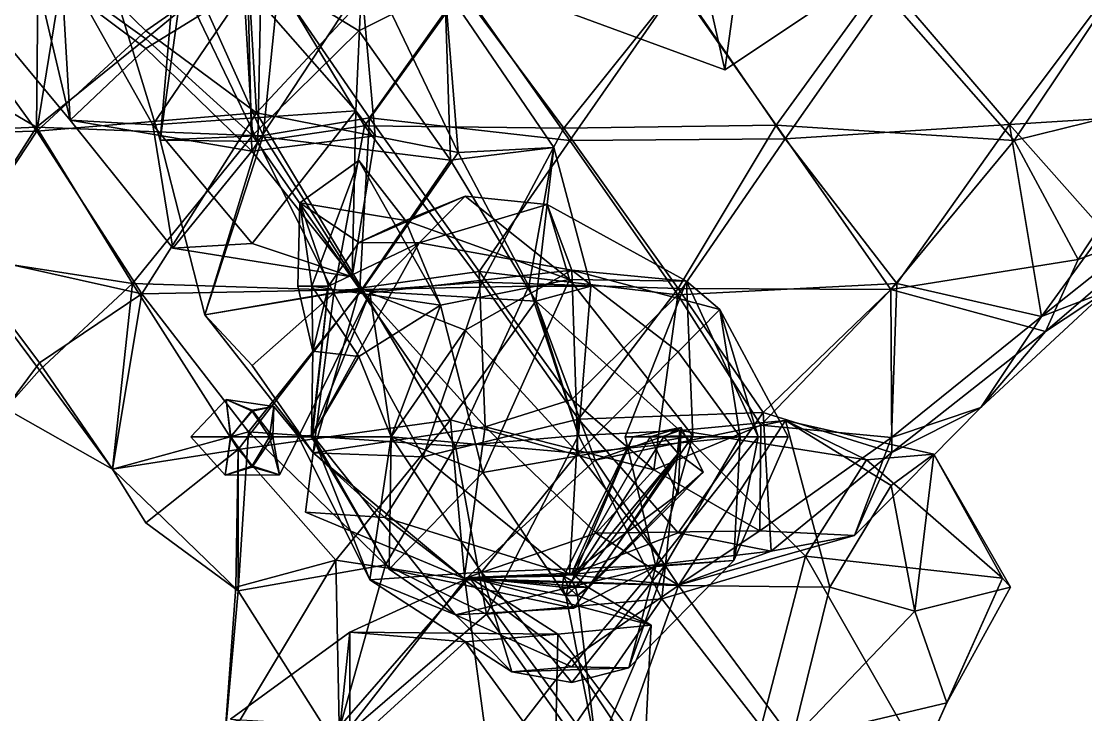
# Model space of a CAD drawing. Extents: x 290083 to 295691, y 4553739 to 4561622.
# Drawn here: x 293383.1 to 293509.1, y 4558678 to 4558760.1 of the extents above; entities that cross this region are included whole.
import ezdxf

# ---------------------------------------------------------------- set-up
doc = ezdxf.new("R2010")
doc.units = 0
doc.layers.add('Au_ppm_Pref_-_0_3', color=7, linetype='CONTINUOUS')

msp = doc.modelspace()

# ---------------------------------------------------------------- linework, layer by layer
at = {"layer": 'Au_ppm_Pref_-_0_3'}
for points in [[(293384.9, 4558747.1, 1894.69), (293388.33, 4558768.22, 1890.1), (293372.23, 4558764.61, 1894.58)], [(293384.9, 4558747.1, 1894.69), (293397.81, 4558758.97, 1892.84), (293388.33, 4558768.22, 1890.1)], [(293409.84, 4558767.4, 1889.35), (293388.33, 4558768.22, 1890.1), (293397.81, 4558758.97, 1892.84)], [(293411.08, 4558745.89, 1799.82), (293411.51, 4558767.98, 1795.39), (293401.25, 4558766.35, 1800.05)], [(293411.08, 4558745.89, 1799.82), (293423.69, 4558747.75, 1794.39), (293411.51, 4558767.98, 1795.39)], [(293423.69, 4558747.75, 1794.39), (293435.22, 4558763.73, 1793.26), (293411.51, 4558767.98, 1795.39)], [(293385.07, 4558767.21, 1901.36), (293372.62, 4558754.77, 1903.32), (293358.71, 4558765.41, 1900.48)], [(293372.62, 4558754.77, 1903.32), (293385.07, 4558767.21, 1901.36), (293384.87, 4558747.56, 1904.85)], [(293373.64, 4558766.73, 1859.66), (293388.84, 4558748.39, 1859.01), (293387.75, 4558767.26, 1855.22)], [(293373.64, 4558766.73, 1859.66), (293384.49, 4558766.87, 1864.63), (293388.84, 4558748.39, 1859.01)], [(293384.49, 4558766.87, 1864.63), (293397.81, 4558756.87, 1861.51), (293388.84, 4558748.39, 1859.01)], [(293384.49, 4558766.87, 1864.63), (293409.86, 4558764.33, 1865.03), (293397.81, 4558756.87, 1861.51)], [(293384.87, 4558747.56, 1904.85), (293385.07, 4558767.21, 1901.36), (293397.81, 4558758.04, 1904.41)], [(293409.2, 4558767.47, 1902.24), (293397.81, 4558758.04, 1904.41), (293385.07, 4558767.21, 1901.36)], [(293409.74, 4558764.22, 1853.91), (293387.75, 4558767.26, 1855.22), (293398.63, 4558747.86, 1853.89)], [(293387.75, 4558767.26, 1855.22), (293388.84, 4558748.39, 1859.01), (293398.63, 4558747.86, 1853.89)], [(293399.51, 4558746.03, 1805.55), (293393.88, 4558764.38, 1805.55), (293402.45, 4558767.17, 1811.01)], [(293409.2, 4558767.47, 1902.24), (293410.44, 4558746.58, 1906.53), (293397.81, 4558758.04, 1904.41)], [(293410.92, 4558749.26, 1895.16), (293409.84, 4558767.4, 1889.35), (293397.81, 4558758.97, 1892.84)], [(293399.51, 4558746.03, 1805.55), (293402.45, 4558767.17, 1811.01), (293411.7, 4558746.6, 1810.74)], [(293411.7, 4558746.6, 1810.74), (293402.45, 4558767.17, 1811.01), (293413.5, 4558764.38, 1815.98)], [(293409.2, 4558767.47, 1902.24), (293423.01, 4558758.97, 1904.72), (293410.44, 4558746.58, 1906.53)], [(293423.01, 4558758.97, 1904.72), (293409.2, 4558767.47, 1902.24), (293433.18, 4558764.1, 1900.01)], [(293425.17, 4558764.61, 1893.95), (293409.84, 4558767.4, 1889.35), (293410.92, 4558749.26, 1895.16)], [(293399.51, 4558746.03, 1805.55), (293401.25, 4558766.35, 1800.05), (293393.88, 4558764.38, 1805.55)], [(293399.51, 4558746.03, 1805.55), (293411.08, 4558745.89, 1799.82), (293401.25, 4558766.35, 1800.05)], [(293463.57, 4558766.59, 1886.67), (293466.34, 4558754.38, 1882.77), (293447.52, 4558761.25, 1882.53)], [(293466.34, 4558754.38, 1882.77), (293463.57, 4558766.59, 1886.67), (293476.94, 4558761.42, 1882.92)], [(293372.23, 4558764.61, 1894.58), (293361.05, 4558746.56, 1896.77), (293384.9, 4558747.1, 1894.69)], [(293397.81, 4558756.87, 1861.51), (293409.86, 4558764.33, 1865.03), (293410.34, 4558744.73, 1861.38)], [(293409.74, 4558764.22, 1853.91), (293398.63, 4558747.86, 1853.89), (293422.65, 4558749.52, 1854.23)], [(293423.35, 4558764.45, 1858.66), (293409.74, 4558764.22, 1853.91), (293422.65, 4558749.52, 1854.23)], [(293423.35, 4558764.45, 1858.66), (293410.34, 4558744.73, 1861.38), (293409.86, 4558764.33, 1865.03)], [(293410.34, 4558744.73, 1861.38), (293423.35, 4558764.45, 1858.66), (293424.94, 4558746.56, 1859.01)], [(293434.79, 4558744.57, 1895.69), (293425.17, 4558764.61, 1893.95), (293410.92, 4558749.26, 1895.16)], [(293424.27, 4558748.69, 1816.13), (293411.7, 4558746.6, 1810.74), (293413.5, 4558764.38, 1815.98)], [(293435.24, 4558764.11, 1816.61), (293424.27, 4558748.69, 1816.13), (293413.5, 4558764.38, 1815.98)], [(293424.94, 4558746.56, 1859.01), (293423.35, 4558764.45, 1858.66), (293422.65, 4558749.52, 1854.23)], [(293433.18, 4558764.1, 1900.01), (293425.17, 4558764.61, 1893.95), (293434.79, 4558744.57, 1895.69)], [(293447.29, 4558747.44, 1792.8), (293460.82, 4558764.38, 1794.06), (293435.22, 4558763.73, 1793.26)], [(293460.89, 4558764.53, 1816.12), (293448.01, 4558745.99, 1816.68), (293435.24, 4558764.11, 1816.61)], [(293472.43, 4558747.82, 1792.39), (293460.82, 4558764.38, 1794.06), (293447.29, 4558747.44, 1792.8)], [(293466.34, 4558754.38, 1882.77), (293467.71, 4558764.38, 1880.08), (293447.52, 4558761.25, 1882.53)], [(293460.89, 4558764.53, 1816.12), (293473.46, 4558746.19, 1816.8), (293448.01, 4558745.99, 1816.68)], [(293484.44, 4558764.42, 1792.59), (293460.82, 4558764.38, 1794.06), (293472.43, 4558747.82, 1792.39)], [(293473.46, 4558746.19, 1816.8), (293460.89, 4558764.53, 1816.12), (293486.06, 4558764.17, 1816.72)], [(293466.34, 4558754.38, 1882.77), (293476.94, 4558761.42, 1882.92), (293467.71, 4558764.38, 1880.08)], [(293484.44, 4558764.42, 1792.59), (293472.43, 4558747.82, 1792.39), (293500.58, 4558746.01, 1792.77)], [(293486.06, 4558764.17, 1816.72), (293500.03, 4558747.87, 1817.06), (293473.46, 4558746.19, 1816.8)], [(293484.44, 4558764.42, 1792.59), (293500.58, 4558746.01, 1792.77), (293511.41, 4558762.15, 1791.22)], [(293486.06, 4558764.17, 1816.72), (293512.06, 4558763.99, 1817.98), (293500.03, 4558747.87, 1817.06)], [(293433.18, 4558764.1, 1900.01), (293433.87, 4558743.65, 1905.99), (293423.01, 4558758.97, 1904.72)], [(293435.22, 4558763.73, 1793.26), (293423.69, 4558747.75, 1794.39), (293447.29, 4558747.44, 1792.8)], [(293435.24, 4558764.11, 1816.61), (293448.01, 4558745.99, 1816.68), (293424.27, 4558748.69, 1816.13)], [(293433.18, 4558764.1, 1900.01), (293446.09, 4558745.15, 1900.58), (293433.87, 4558743.65, 1905.99)], [(293433.18, 4558764.1, 1900.01), (293434.79, 4558744.57, 1895.69), (293446.09, 4558745.15, 1900.58)], [(293500.03, 4558747.87, 1817.06), (293512.06, 4558763.99, 1817.98), (293521.96, 4558749.26, 1815.66)], [(293511.41, 4558762.15, 1791.22), (293500.58, 4558746.01, 1792.77), (293520.76, 4558750.97, 1794.66)], [(293397.81, 4558758.04, 1904.41), (293410.44, 4558746.58, 1906.53), (293384.87, 4558747.56, 1904.85)], [(293384.9, 4558747.1, 1894.69), (293410.92, 4558749.26, 1895.16), (293397.81, 4558758.97, 1892.84)], [(293423.01, 4558758.97, 1904.72), (293433.87, 4558743.65, 1905.99), (293410.44, 4558746.58, 1906.53)], [(293388.84, 4558748.39, 1859.01), (293397.81, 4558756.87, 1861.51), (293410.34, 4558744.73, 1861.38)], [(293372.62, 4558754.77, 1903.32), (293384.87, 4558747.56, 1904.85), (293361.1, 4558746.56, 1904.17)], [(293520.76, 4558750.97, 1794.66), (293500.58, 4558746.01, 1792.77), (293508.16, 4558731.89, 1796.16)], [(293518.79, 4558735.83, 1799.62), (293520.76, 4558750.97, 1794.66), (293508.16, 4558731.89, 1796.16)], [(293410.92, 4558749.26, 1895.16), (293384.9, 4558747.1, 1894.69), (293397.33, 4558727.83, 1895.89)], [(293423.46, 4558728.35, 1895.63), (293410.92, 4558749.26, 1895.16), (293397.33, 4558727.83, 1895.89)], [(293410.41, 4558733.8, 1854.76), (293422.65, 4558749.52, 1854.23), (293398.63, 4558747.86, 1853.89)], [(293410.41, 4558733.8, 1854.76), (293422.23, 4558729.85, 1859.01), (293422.65, 4558749.52, 1854.23)], [(293423.46, 4558728.35, 1895.63), (293434.79, 4558744.57, 1895.69), (293410.92, 4558749.26, 1895.16)], [(293422.65, 4558749.52, 1854.23), (293422.23, 4558729.85, 1859.01), (293424.94, 4558746.56, 1859.01)], [(293500.03, 4558747.87, 1817.06), (293521.96, 4558749.26, 1815.66), (293511.21, 4558735.3, 1815.25)], [(293388.84, 4558748.39, 1859.01), (293410.34, 4558744.73, 1861.38), (293401, 4558733.24, 1859.01)], [(293388.84, 4558748.39, 1859.01), (293401, 4558733.24, 1859.01), (293398.63, 4558747.86, 1853.89)], [(293410.41, 4558733.8, 1854.76), (293398.63, 4558747.86, 1853.89), (293401, 4558733.24, 1859.01)], [(293423.15, 4558728.5, 1811.15), (293411.7, 4558746.6, 1810.74), (293424.27, 4558748.69, 1816.13)], [(293423.15, 4558728.5, 1811.15), (293424.27, 4558748.69, 1816.13), (293437.25, 4558730.48, 1816.08)], [(293448.01, 4558745.99, 1816.68), (293437.25, 4558730.48, 1816.08), (293424.27, 4558748.69, 1816.13)], [(293447.29, 4558747.44, 1792.8), (293460.83, 4558728.47, 1791.94), (293472.43, 4558747.82, 1792.39)], [(293472.43, 4558747.82, 1792.39), (293460.83, 4558728.47, 1791.94), (293485.97, 4558728.34, 1793.55)], [(293472.43, 4558747.82, 1792.39), (293485.97, 4558728.34, 1793.55), (293500.58, 4558746.01, 1792.77)], [(293486.69, 4558729.06, 1816.64), (293473.46, 4558746.19, 1816.8), (293500.03, 4558747.87, 1817.06)], [(293500.03, 4558747.87, 1817.06), (293503.83, 4558725.16, 1812.87), (293486.69, 4558729.06, 1816.64)], [(293500.03, 4558747.87, 1817.06), (293511.21, 4558735.3, 1815.25), (293503.83, 4558725.16, 1812.87)], [(293361.05, 4558746.56, 1896.77), (293375.39, 4558732.75, 1897.29), (293384.9, 4558747.1, 1894.69)], [(293384.87, 4558747.56, 1904.85), (293375.11, 4558732.34, 1904.15), (293361.1, 4558746.56, 1904.17)], [(293375.11, 4558732.34, 1904.15), (293384.87, 4558747.56, 1904.85), (293396.23, 4558729.08, 1906.75)], [(293397.33, 4558727.83, 1895.89), (293384.9, 4558747.1, 1894.69), (293375.39, 4558732.75, 1897.29)], [(293410.44, 4558746.58, 1906.53), (293396.23, 4558729.08, 1906.75), (293384.87, 4558747.56, 1904.85)], [(293410.44, 4558746.58, 1906.53), (293423.24, 4558728.18, 1907.78), (293396.23, 4558729.08, 1906.75)], [(293399.51, 4558746.03, 1805.55), (293411.7, 4558746.6, 1810.74), (293404.79, 4558725.34, 1806.09)], [(293423.15, 4558728.5, 1811.15), (293404.79, 4558725.34, 1806.09), (293411.7, 4558746.6, 1810.74)], [(293424.94, 4558746.56, 1859.01), (293422.23, 4558729.85, 1859.01), (293410.34, 4558744.73, 1861.38)], [(293433.87, 4558743.65, 1905.99), (293423.24, 4558728.18, 1907.78), (293410.44, 4558746.58, 1906.53)], [(293411.08, 4558745.89, 1799.82), (293420.06, 4558727.93, 1798.35), (293423.69, 4558747.75, 1794.39)], [(293437.56, 4558729.24, 1794.5), (293423.69, 4558747.75, 1794.39), (293420.06, 4558727.93, 1798.35)], [(293437.56, 4558729.24, 1794.5), (293447.29, 4558747.44, 1792.8), (293423.69, 4558747.75, 1794.39)], [(293437.56, 4558729.24, 1794.5), (293460.83, 4558728.47, 1791.94), (293447.29, 4558747.44, 1792.8)], [(293399.51, 4558746.03, 1805.55), (293404.79, 4558725.34, 1806.09), (293411.08, 4558745.89, 1799.82)], [(293411.08, 4558745.89, 1799.82), (293404.79, 4558725.34, 1806.09), (293420.06, 4558727.93, 1798.35)], [(293448.01, 4558745.99, 1816.68), (293460.76, 4558727.71, 1816.73), (293437.25, 4558730.48, 1816.08)], [(293460.76, 4558727.71, 1816.73), (293448.01, 4558745.99, 1816.68), (293473.46, 4558746.19, 1816.8)], [(293473.46, 4558746.19, 1816.8), (293486.69, 4558729.06, 1816.64), (293460.76, 4558727.71, 1816.73)], [(293500.58, 4558746.01, 1792.77), (293485.97, 4558728.34, 1793.55), (293508.16, 4558731.89, 1796.16)], [(293422.23, 4558729.85, 1859.01), (293401, 4558733.24, 1859.01), (293410.34, 4558744.73, 1861.38)], [(293423.46, 4558728.35, 1895.63), (293443.13, 4558728.74, 1897.04), (293434.79, 4558744.57, 1895.69)], [(293446.09, 4558745.15, 1900.58), (293443.96, 4558726.99, 1906.23), (293433.87, 4558743.65, 1905.99)], [(293446.09, 4558745.15, 1900.58), (293434.79, 4558744.57, 1895.69), (293443.13, 4558728.74, 1897.04)], [(293450.49, 4558728.74, 1900.58), (293446.09, 4558745.15, 1900.58), (293443.13, 4558728.74, 1897.04)], [(293450.49, 4558728.74, 1900.58), (293443.96, 4558726.99, 1906.23), (293446.09, 4558745.15, 1900.58)], [(293428.53, 4558736.54, 1847.13), (293423.01, 4558743.62, 1852.09), (293416.04, 4558738.61, 1847.13)], [(293416.04, 4558738.61, 1847.13), (293423.01, 4558743.62, 1852.09), (293417.46, 4558728.74, 1849.75)], [(293432.67, 4558726.5, 1850.94), (293417.46, 4558728.74, 1849.75), (293423.01, 4558743.62, 1852.09)], [(293432.67, 4558726.5, 1850.94), (293423.01, 4558743.62, 1852.09), (293428.53, 4558736.54, 1847.13)], [(293443.96, 4558726.99, 1906.23), (293423.24, 4558728.18, 1907.78), (293433.87, 4558743.65, 1905.99)], [(293435.61, 4558739.39, 1844.74), (293428.53, 4558736.54, 1847.13), (293423.01, 4558733.93, 1845.4)], [(293435.61, 4558739.39, 1844.74), (293423.01, 4558733.93, 1845.4), (293430.14, 4558733.87, 1840.35)], [(293435.61, 4558739.39, 1844.74), (293447.97, 4558729.53, 1847.3), (293428.53, 4558736.54, 1847.13)], [(293430.14, 4558733.87, 1840.35), (293445.3, 4558738.4, 1839.84), (293435.61, 4558739.39, 1844.74)], [(293435.61, 4558739.39, 1844.74), (293445.3, 4558738.4, 1839.84), (293447.97, 4558729.53, 1847.3)], [(293415.79, 4558728.74, 1847.13), (293416.04, 4558738.61, 1847.13), (293417.46, 4558728.74, 1849.75)], [(293416.04, 4558738.61, 1847.13), (293415.79, 4558728.74, 1847.13), (293419.42, 4558728.74, 1845.43)], [(293428.53, 4558736.54, 1847.13), (293416.04, 4558738.61, 1847.13), (293423.01, 4558733.93, 1845.4)], [(293416.04, 4558738.61, 1847.13), (293419.42, 4558728.74, 1845.43), (293423.01, 4558733.93, 1845.4)], [(293445.3, 4558738.4, 1839.84), (293430.14, 4558733.87, 1840.35), (293448.22, 4558730.63, 1833.74)], [(293445.3, 4558738.4, 1839.84), (293461.82, 4558729.34, 1841.09), (293447.97, 4558729.53, 1847.3)], [(293448.22, 4558730.63, 1833.74), (293461.82, 4558729.34, 1841.09), (293445.3, 4558738.4, 1839.84)], [(293432.67, 4558726.5, 1850.94), (293428.53, 4558736.54, 1847.13), (293447.97, 4558729.53, 1847.3)], [(293518.24, 4558736.61, 1811.49), (293503.83, 4558725.16, 1812.87), (293511.21, 4558735.3, 1815.25)], [(293518.24, 4558736.61, 1811.49), (293511.39, 4558728.09, 1805.56), (293503.83, 4558725.16, 1812.87)], [(293504.29, 4558723.37, 1798.64), (293511.39, 4558728.09, 1805.56), (293518.79, 4558735.83, 1799.62)], [(293504.29, 4558723.37, 1798.64), (293518.79, 4558735.83, 1799.62), (293508.16, 4558731.89, 1796.16)], [(293419.42, 4558728.74, 1845.43), (293430.14, 4558733.87, 1840.35), (293423.01, 4558733.93, 1845.4)], [(293397.33, 4558727.83, 1895.89), (293375.39, 4558732.75, 1897.29), (293385.22, 4558719.66, 1897.56)], [(293385.22, 4558719.66, 1897.56), (293375.39, 4558732.75, 1897.29), (293381.18, 4558714.25, 1900.58)], [(293410.41, 4558733.8, 1854.76), (293401, 4558733.24, 1859.01), (293422.23, 4558729.85, 1859.01)], [(293430.14, 4558733.87, 1840.35), (293419.42, 4558728.74, 1845.43), (293417.53, 4558711.12, 1840.56)], [(293424.32, 4558727.95, 1835.66), (293430.14, 4558733.87, 1840.35), (293417.53, 4558711.12, 1840.56)], [(293448.22, 4558730.63, 1833.74), (293430.14, 4558733.87, 1840.35), (293424.32, 4558727.95, 1835.66)], [(293381.18, 4558714.25, 1900.58), (293375.11, 4558732.34, 1904.15), (293385.22, 4558718.8, 1903.9)], [(293385.22, 4558718.8, 1903.9), (293375.11, 4558732.34, 1904.15), (293396.23, 4558729.08, 1906.75)], [(293504.29, 4558723.37, 1798.64), (293508.16, 4558731.89, 1796.16), (293485.97, 4558728.34, 1793.55)], [(293423.15, 4558728.5, 1811.15), (293437.25, 4558730.48, 1816.08), (293437.95, 4558712.1, 1810.52)], [(293435.61, 4558723.54, 1831.04), (293448.22, 4558730.63, 1833.74), (293424.32, 4558727.95, 1835.66)], [(293448.92, 4558708.98, 1831.15), (293448.22, 4558730.63, 1833.74), (293435.61, 4558723.54, 1831.04)], [(293437.95, 4558712.1, 1810.52), (293437.25, 4558730.48, 1816.08), (293448.21, 4558715.34, 1815.96)], [(293448.21, 4558715.34, 1815.96), (293437.25, 4558730.48, 1816.08), (293460.76, 4558727.71, 1816.73)], [(293448.92, 4558708.98, 1831.15), (293460.81, 4558720.96, 1831.91), (293448.22, 4558730.63, 1833.74)], [(293465.74, 4558725.97, 1835.25), (293461.82, 4558729.34, 1841.09), (293448.22, 4558730.63, 1833.74)], [(293448.22, 4558730.63, 1833.74), (293460.81, 4558720.96, 1831.91), (293465.74, 4558725.97, 1835.25)], [(293393.85, 4558707.09, 1900.02), (293385.22, 4558718.8, 1903.9), (293396.23, 4558729.08, 1906.75)], [(293393.85, 4558707.09, 1900.02), (293396.23, 4558729.08, 1906.75), (293408.73, 4558709.41, 1907.18)], [(293423.24, 4558728.18, 1907.78), (293408.73, 4558709.41, 1907.18), (293396.23, 4558729.08, 1906.75)], [(293437.56, 4558729.24, 1794.5), (293420.06, 4558727.93, 1798.35), (293430.62, 4558708.53, 1798.08)], [(293437.56, 4558729.24, 1794.5), (293430.62, 4558708.53, 1798.08), (293449, 4558713.01, 1794.56)], [(293432.67, 4558726.5, 1850.94), (293447.97, 4558729.53, 1847.3), (293437.7, 4558706.67, 1849.53)], [(293437.56, 4558729.24, 1794.5), (293449, 4558713.01, 1794.56), (293460.83, 4558728.47, 1791.94)], [(293462.56, 4558711.02, 1847.24), (293437.7, 4558706.67, 1849.53), (293447.97, 4558729.53, 1847.3)], [(293462.56, 4558711.02, 1847.24), (293447.97, 4558729.53, 1847.3), (293461.82, 4558729.34, 1841.09)], [(293462.56, 4558711.02, 1847.24), (293461.82, 4558729.34, 1841.09), (293454.56, 4558710.92, 1841.19)], [(293461.82, 4558729.34, 1841.09), (293470.29, 4558710.92, 1839.72), (293454.56, 4558710.92, 1841.19)], [(293486.69, 4558729.06, 1816.64), (293470.59, 4558712.3, 1815.64), (293460.76, 4558727.71, 1816.73)], [(293470.29, 4558710.92, 1839.72), (293461.82, 4558729.34, 1841.09), (293465.74, 4558725.97, 1835.25)], [(293486.69, 4558729.06, 1816.64), (293486.06, 4558710.84, 1811.56), (293470.59, 4558712.3, 1815.64)], [(293486.69, 4558729.06, 1816.64), (293503.83, 4558725.16, 1812.87), (293486.06, 4558710.84, 1811.56)], [(293385.22, 4558719.66, 1897.56), (293393.85, 4558707.09, 1900.02), (293397.33, 4558727.83, 1895.89)], [(293409.94, 4558711.5, 1896.03), (293397.33, 4558727.83, 1895.89), (293393.85, 4558707.09, 1900.02)], [(293423.46, 4558728.35, 1895.63), (293397.33, 4558727.83, 1895.89), (293409.94, 4558711.5, 1896.03)], [(293423.15, 4558728.5, 1811.15), (293417.6, 4558709.01, 1806.1), (293404.79, 4558725.34, 1806.09)], [(293404.79, 4558725.34, 1806.09), (293410.41, 4558719.35, 1802.43), (293420.06, 4558727.93, 1798.35)], [(293423.24, 4558728.18, 1907.78), (293433.87, 4558712.94, 1908.02), (293408.73, 4558709.41, 1907.18)], [(293423.46, 4558728.35, 1895.63), (293409.94, 4558711.5, 1896.03), (293434.47, 4558709.81, 1896.66)], [(293410.41, 4558719.35, 1802.43), (293417.6, 4558709.01, 1806.1), (293420.06, 4558727.93, 1798.35)], [(293417.59, 4558721.06, 1847.13), (293415.79, 4558728.74, 1847.13), (293417.46, 4558728.74, 1849.75)], [(293415.79, 4558728.74, 1847.13), (293417.59, 4558721.06, 1847.13), (293419.42, 4558728.74, 1845.43)], [(293424.32, 4558727.95, 1835.66), (293417.53, 4558711.12, 1840.56), (293415.86, 4558710.92, 1835.25)], [(293424.32, 4558727.95, 1835.66), (293415.86, 4558710.92, 1835.25), (293426.83, 4558710.92, 1831.11)], [(293419.42, 4558728.74, 1845.43), (293417.59, 4558721.06, 1847.13), (293417.43, 4558710.92, 1845.82)], [(293419.42, 4558728.74, 1845.43), (293417.43, 4558710.92, 1845.82), (293417.53, 4558711.12, 1840.56)], [(293432.67, 4558726.5, 1850.94), (293423.01, 4558720.44, 1849.9), (293417.46, 4558728.74, 1849.75)], [(293423.01, 4558720.44, 1849.9), (293417.59, 4558721.06, 1847.13), (293417.46, 4558728.74, 1849.75)], [(293423.15, 4558728.5, 1811.15), (293437.95, 4558712.1, 1810.52), (293417.6, 4558709.01, 1806.1)], [(293417.6, 4558709.01, 1806.1), (293430.62, 4558708.53, 1798.08), (293420.06, 4558727.93, 1798.35)], [(293443.96, 4558726.99, 1906.23), (293433.87, 4558712.94, 1908.02), (293423.24, 4558728.18, 1907.78)], [(293423.46, 4558728.35, 1895.63), (293434.47, 4558709.81, 1896.66), (293443.13, 4558728.74, 1897.04)], [(293424.32, 4558727.95, 1835.66), (293426.83, 4558710.92, 1831.11), (293435.61, 4558723.54, 1831.04)], [(293434.47, 4558709.81, 1896.66), (293449.01, 4558711.07, 1900.47), (293443.13, 4558728.74, 1897.04)], [(293450.49, 4558728.74, 1900.58), (293443.13, 4558728.74, 1897.04), (293449.01, 4558711.07, 1900.47)], [(293450.49, 4558728.74, 1900.58), (293449.01, 4558711.07, 1900.47), (293443.96, 4558726.99, 1906.23)], [(293457.92, 4558707.01, 1814.16), (293448.21, 4558715.34, 1815.96), (293460.76, 4558727.71, 1816.73)], [(293449, 4558713.01, 1794.56), (293470.87, 4558713.78, 1794.22), (293460.83, 4558728.47, 1791.94)], [(293470.59, 4558712.3, 1815.64), (293457.92, 4558707.01, 1814.16), (293460.76, 4558727.71, 1816.73)], [(293470.87, 4558713.78, 1794.22), (293485.97, 4558728.34, 1793.55), (293460.83, 4558728.47, 1791.94)], [(293486.11, 4558709.04, 1799.47), (293485.97, 4558728.34, 1793.55), (293470.87, 4558713.78, 1794.22)], [(293504.29, 4558723.37, 1798.64), (293485.97, 4558728.34, 1793.55), (293486.11, 4558709.04, 1799.47)], [(293496.65, 4558714.38, 1805.65), (293503.83, 4558725.16, 1812.87), (293511.39, 4558728.09, 1805.56)], [(293496.65, 4558714.38, 1805.65), (293511.39, 4558728.09, 1805.56), (293504.29, 4558723.37, 1798.64)], [(293432.67, 4558726.5, 1850.94), (293426.86, 4558710.92, 1851.26), (293423.01, 4558720.44, 1849.9)], [(293432.67, 4558726.5, 1850.94), (293437.7, 4558706.67, 1849.53), (293426.86, 4558710.92, 1851.26)], [(293443.96, 4558726.99, 1906.23), (293451, 4558708.13, 1911.44), (293433.87, 4558712.94, 1908.02)], [(293443.96, 4558726.99, 1906.23), (293461.01, 4558711.67, 1906.32), (293451, 4558708.13, 1911.44)], [(293461.01, 4558711.67, 1906.32), (293443.96, 4558726.99, 1906.23), (293449.01, 4558711.07, 1900.47)], [(293410.41, 4558719.35, 1802.43), (293404.79, 4558725.34, 1806.09), (293417.6, 4558709.01, 1806.1)], [(293465.74, 4558725.97, 1835.25), (293460.81, 4558720.96, 1831.91), (293468.16, 4558710.92, 1831.79)], [(293470.29, 4558710.92, 1839.72), (293465.74, 4558725.97, 1835.25), (293473.82, 4558710.92, 1835.25)], [(293473.82, 4558710.92, 1835.25), (293465.74, 4558725.97, 1835.25), (293468.16, 4558710.92, 1831.79)], [(293503.83, 4558725.16, 1812.87), (293496.65, 4558714.38, 1805.65), (293486.06, 4558710.84, 1811.56)], [(293448.92, 4558708.98, 1831.15), (293435.61, 4558723.54, 1831.04), (293426.83, 4558710.92, 1831.11)], [(293496.65, 4558714.38, 1805.65), (293504.29, 4558723.37, 1798.64), (293486.11, 4558709.04, 1799.47)], [(293417.43, 4558710.92, 1845.82), (293417.59, 4558721.06, 1847.13), (293423.01, 4558720.44, 1849.9)], [(293417.43, 4558710.92, 1845.82), (293423.01, 4558720.44, 1849.9), (293426.86, 4558710.92, 1851.26)], [(293448.92, 4558708.98, 1831.15), (293468.16, 4558710.92, 1831.79), (293460.81, 4558720.96, 1831.91)], [(293381.18, 4558714.25, 1900.58), (293393.85, 4558707.09, 1900.02), (293385.22, 4558719.66, 1897.56)], [(293385.22, 4558718.8, 1903.9), (293393.85, 4558707.09, 1900.02), (293381.18, 4558714.25, 1900.58)], [(293403.14, 4558710.92, 1775.86), (293407.3, 4558715.32, 1775.86), (293407.82, 4558710.92, 1777.08)], [(293407.3, 4558715.32, 1775.86), (293403.14, 4558710.92, 1775.86), (293407.88, 4558710.92, 1774.67)], [(293407.3, 4558715.32, 1775.86), (293410.41, 4558713.93, 1776.86), (293407.82, 4558710.92, 1777.08)], [(293407.3, 4558715.32, 1775.86), (293412.96, 4558714.52, 1775.86), (293410.41, 4558713.93, 1776.86)], [(293407.3, 4558715.32, 1775.86), (293407.88, 4558710.92, 1774.67), (293410.41, 4558714.06, 1774.81)], [(293412.96, 4558714.52, 1775.86), (293407.3, 4558715.32, 1775.86), (293410.41, 4558714.06, 1774.81)], [(293437.95, 4558712.1, 1810.52), (293448.21, 4558715.34, 1815.96), (293457.92, 4558707.01, 1814.16)], [(293412.46, 4558710.92, 1776.82), (293407.82, 4558710.92, 1777.08), (293410.41, 4558713.93, 1776.86)], [(293412.82, 4558710.92, 1774.72), (293410.41, 4558714.06, 1774.81), (293407.88, 4558710.92, 1774.67)], [(293412.82, 4558710.92, 1774.72), (293412.96, 4558714.52, 1775.86), (293410.41, 4558714.06, 1774.81)], [(293412.96, 4558714.52, 1775.86), (293412.46, 4558710.92, 1776.82), (293410.41, 4558713.93, 1776.86)], [(293412.96, 4558714.52, 1775.86), (293415.93, 4558710.92, 1775.86), (293412.46, 4558710.92, 1776.82)], [(293412.82, 4558710.92, 1774.72), (293415.93, 4558710.92, 1775.86), (293412.96, 4558714.52, 1775.86)], [(293449, 4558713.01, 1794.56), (293460.81, 4558699.53, 1795.82), (293470.87, 4558713.78, 1794.22)], [(293470.87, 4558713.78, 1794.22), (293460.81, 4558699.53, 1795.82), (293471.82, 4558697.36, 1800.28)], [(293471.82, 4558697.36, 1800.28), (293486.11, 4558709.04, 1799.47), (293470.87, 4558713.78, 1794.22)], [(293481.68, 4558699.22, 1805.55), (293486.06, 4558710.84, 1811.56), (293496.65, 4558714.38, 1805.65)], [(293496.65, 4558714.38, 1805.65), (293486.11, 4558709.04, 1799.47), (293481.68, 4558699.22, 1805.55)], [(293420.28, 4558696.32, 1908.88), (293408.73, 4558709.41, 1907.18), (293433.87, 4558712.94, 1908.02)], [(293420.28, 4558696.32, 1908.88), (293433.87, 4558712.94, 1908.02), (293435.55, 4558693.97, 1912.85)], [(293447.94, 4558694.59, 1799.72), (293449, 4558713.01, 1794.56), (293430.62, 4558708.53, 1798.08)], [(293451, 4558708.13, 1911.44), (293435.55, 4558693.97, 1912.85), (293433.87, 4558712.94, 1908.02)], [(293449, 4558713.01, 1794.56), (293447.94, 4558694.59, 1799.72), (293460.81, 4558699.53, 1795.82)], [(293451, 4558708.13, 1911.44), (293461.01, 4558711.67, 1906.32), (293473.52, 4558712.84, 1913.3)], [(293451, 4558708.13, 1911.44), (293473.52, 4558712.84, 1913.3), (293460.84, 4558693.3, 1914.84)], [(293478.76, 4558693.1, 1915.88), (293460.84, 4558693.3, 1914.84), (293473.52, 4558712.84, 1913.3)], [(293483.09, 4558708.19, 1907.82), (293473.52, 4558712.84, 1913.3), (293461.01, 4558711.67, 1906.32)], [(293483.09, 4558708.19, 1907.82), (293491.09, 4558708.84, 1912.46), (293473.52, 4558712.84, 1913.3)], [(293486.01, 4558705.16, 1916.48), (293478.76, 4558693.1, 1915.88), (293473.52, 4558712.84, 1913.3)], [(293491.09, 4558708.84, 1912.46), (293486.01, 4558705.16, 1916.48), (293473.52, 4558712.84, 1913.3)], [(293393.85, 4558707.09, 1900.02), (293408.73, 4558692.69, 1899.85), (293409.94, 4558711.5, 1896.03)], [(293426.16, 4558695.76, 1897.01), (293409.94, 4558711.5, 1896.03), (293408.73, 4558692.69, 1899.85)], [(293426.16, 4558695.76, 1897.01), (293434.47, 4558709.81, 1896.66), (293409.94, 4558711.5, 1896.03)], [(293435.47, 4558694.12, 1805.4), (293417.6, 4558709.01, 1806.1), (293437.95, 4558712.1, 1810.52)], [(293437.95, 4558712.1, 1810.52), (293451.11, 4558699.5, 1810.73), (293435.47, 4558694.12, 1805.4)], [(293437.95, 4558712.1, 1810.52), (293457.92, 4558707.01, 1814.16), (293451.11, 4558699.5, 1810.73)], [(293461.01, 4558711.67, 1906.32), (293449.01, 4558711.07, 1900.47), (293458.89, 4558691.75, 1901.07)], [(293459.11, 4558710.92, 1870.09), (293461.15, 4558712, 1870.91), (293455.45, 4558710.92, 1870.89)], [(293455.45, 4558710.92, 1870.89), (293461.15, 4558712, 1870.91), (293457.5, 4558710.92, 1872.45)], [(293461.15, 4558712, 1870.91), (293460.81, 4558704.12, 1873.16), (293457.5, 4558710.92, 1872.45)], [(293470.47, 4558699.77, 1810.66), (293457.92, 4558707.01, 1814.16), (293470.59, 4558712.3, 1815.64)], [(293458.89, 4558691.75, 1901.07), (293475.87, 4558696.8, 1904.13), (293461.01, 4558711.67, 1906.32)], [(293459.11, 4558710.92, 1870.09), (293460.81, 4558708.94, 1870.23), (293461.15, 4558712, 1870.91)], [(293461.15, 4558712, 1870.91), (293463.78, 4558706.72, 1870.89), (293460.81, 4558704.12, 1873.16)], [(293463.78, 4558706.72, 1870.89), (293461.15, 4558712, 1870.91), (293460.81, 4558708.94, 1870.23)], [(293483.09, 4558708.19, 1907.82), (293461.01, 4558711.67, 1906.32), (293475.87, 4558696.8, 1904.13)], [(293470.59, 4558712.3, 1815.64), (293486.06, 4558710.84, 1811.56), (293470.47, 4558699.77, 1810.66)], [(293407.2, 4558706.38, 1775.86), (293403.14, 4558710.92, 1775.86), (293407.82, 4558710.92, 1777.08)], [(293403.14, 4558710.92, 1775.86), (293407.2, 4558706.38, 1775.86), (293407.88, 4558710.92, 1774.67)], [(293407.2, 4558706.38, 1775.86), (293407.82, 4558710.92, 1777.08), (293410.41, 4558707.46, 1777.01)], [(293407.2, 4558706.38, 1775.86), (293410.41, 4558707.3, 1774.65), (293407.88, 4558710.92, 1774.67)], [(293410.41, 4558707.46, 1777.01), (293407.82, 4558710.92, 1777.08), (293412.46, 4558710.92, 1776.82)], [(293412.82, 4558710.92, 1774.72), (293407.88, 4558710.92, 1774.67), (293410.41, 4558707.3, 1774.65)], [(293412.82, 4558710.92, 1774.72), (293410.41, 4558707.3, 1774.65), (293413.61, 4558706.41, 1775.86)], [(293413.61, 4558706.41, 1775.86), (293410.41, 4558707.46, 1777.01), (293412.46, 4558710.92, 1776.82)], [(293415.93, 4558710.92, 1775.86), (293413.61, 4558706.41, 1775.86), (293412.46, 4558710.92, 1776.82)], [(293412.82, 4558710.92, 1774.72), (293413.61, 4558706.41, 1775.86), (293415.93, 4558710.92, 1775.86)], [(293415.86, 4558710.92, 1835.25), (293417.53, 4558711.12, 1840.56), (293424.3, 4558693.99, 1835.85)], [(293415.86, 4558710.92, 1835.25), (293424.3, 4558693.99, 1835.85), (293426.83, 4558710.92, 1831.11)], [(293417.43, 4558710.92, 1845.82), (293426.59, 4558695.24, 1846.12), (293417.53, 4558711.12, 1840.56)], [(293426.59, 4558695.24, 1846.12), (293417.43, 4558710.92, 1845.82), (293426.86, 4558710.92, 1851.26)], [(293426.59, 4558695.24, 1846.12), (293434.44, 4558689.82, 1841.35), (293417.53, 4558711.12, 1840.56)], [(293424.3, 4558693.99, 1835.85), (293417.53, 4558711.12, 1840.56), (293434.44, 4558689.82, 1841.35)], [(293424.3, 4558693.99, 1835.85), (293437.52, 4558694.87, 1830.8), (293426.83, 4558710.92, 1831.11)], [(293437.7, 4558706.67, 1849.53), (293426.59, 4558695.24, 1846.12), (293426.86, 4558710.92, 1851.26)], [(293448.92, 4558708.98, 1831.15), (293426.83, 4558710.92, 1831.11), (293437.52, 4558694.87, 1830.8)], [(293438.13, 4558689.92, 1898.33), (293449.01, 4558711.07, 1900.47), (293434.47, 4558709.81, 1896.66)], [(293462.56, 4558711.02, 1847.24), (293448.48, 4558690.64, 1847.77), (293437.7, 4558706.67, 1849.53)], [(293458.89, 4558691.75, 1901.07), (293449.01, 4558711.07, 1900.47), (293438.13, 4558689.92, 1898.33)], [(293448.21, 4558693.88, 1870.63), (293455.45, 4558710.92, 1870.89), (293447.29, 4558694.4, 1870.89)], [(293455.45, 4558710.92, 1870.89), (293448.21, 4558694.78, 1871.45), (293447.29, 4558694.4, 1870.89)], [(293448.21, 4558693.88, 1870.63), (293460.81, 4558708.94, 1870.23), (293459.11, 4558710.92, 1870.09)], [(293448.21, 4558693.88, 1870.63), (293459.11, 4558710.92, 1870.09), (293455.45, 4558710.92, 1870.89)], [(293455.45, 4558710.92, 1870.89), (293457.5, 4558710.92, 1872.45), (293448.21, 4558694.78, 1871.45)], [(293460.81, 4558704.12, 1873.16), (293448.21, 4558694.78, 1871.45), (293457.5, 4558710.92, 1872.45)], [(293448.48, 4558690.64, 1847.77), (293462.56, 4558711.02, 1847.24), (293458.18, 4558695.55, 1841.45)], [(293448.92, 4558708.98, 1831.15), (293459.28, 4558695.71, 1830.9), (293468.16, 4558710.92, 1831.79)], [(293458.18, 4558695.55, 1841.45), (293462.56, 4558711.02, 1847.24), (293454.56, 4558710.92, 1841.19)], [(293458.18, 4558695.55, 1841.45), (293454.56, 4558710.92, 1841.19), (293470.29, 4558710.92, 1839.72)], [(293458.18, 4558695.55, 1841.45), (293470.29, 4558710.92, 1839.72), (293467.39, 4558696.27, 1835.25)], [(293467.39, 4558696.27, 1835.25), (293468.16, 4558710.92, 1831.79), (293459.28, 4558695.71, 1830.9)], [(293470.29, 4558710.92, 1839.72), (293473.82, 4558710.92, 1835.25), (293467.39, 4558696.27, 1835.25)], [(293467.39, 4558696.27, 1835.25), (293473.82, 4558710.92, 1835.25), (293468.16, 4558710.92, 1831.79)], [(293470.47, 4558699.77, 1810.66), (293486.06, 4558710.84, 1811.56), (293481.68, 4558699.22, 1805.55)], [(293397.81, 4558700.71, 1903.99), (293393.85, 4558707.09, 1900.02), (293408.73, 4558709.41, 1907.18)], [(293408.73, 4558692.69, 1899.85), (293397.81, 4558700.71, 1903.99), (293408.73, 4558709.41, 1907.18)], [(293420.28, 4558696.32, 1908.88), (293408.47, 4558693.1, 1906.52), (293408.73, 4558709.41, 1907.18)], [(293408.47, 4558693.1, 1906.52), (293408.73, 4558692.69, 1899.85), (293408.73, 4558709.41, 1907.18)], [(293435.47, 4558694.12, 1805.4), (293416.71, 4558702.01, 1805.55), (293417.6, 4558709.01, 1806.1)], [(293416.71, 4558702.01, 1805.55), (293426.11, 4558701.35, 1800.91), (293417.6, 4558709.01, 1806.1)], [(293430.62, 4558708.53, 1798.08), (293417.6, 4558709.01, 1806.1), (293426.11, 4558701.35, 1800.91)], [(293434.47, 4558709.81, 1896.66), (293426.16, 4558695.76, 1897.01), (293438.13, 4558689.92, 1898.33)], [(293448.92, 4558708.98, 1831.15), (293437.52, 4558694.87, 1830.8), (293459.28, 4558695.71, 1830.9)], [(293448.21, 4558693.88, 1870.63), (293448.65, 4558693.1, 1870.68), (293460.81, 4558708.94, 1870.23)], [(293460.81, 4558708.94, 1870.23), (293448.65, 4558693.1, 1870.68), (293450.29, 4558693.1, 1870.89)], [(293460.81, 4558708.94, 1870.23), (293450.29, 4558693.1, 1870.89), (293463.78, 4558706.72, 1870.89)], [(293481.68, 4558699.22, 1805.55), (293486.11, 4558709.04, 1799.47), (293471.82, 4558697.36, 1800.28)], [(293483.09, 4558708.19, 1907.82), (293499.19, 4558694.16, 1906.68), (293491.09, 4558708.84, 1912.46)], [(293491.09, 4558708.84, 1912.46), (293488.82, 4558690.28, 1914.73), (293486.01, 4558705.16, 1916.48)], [(293491.09, 4558708.84, 1912.46), (293500.17, 4558693.1, 1912.46), (293488.82, 4558690.28, 1914.73)], [(293491.09, 4558708.84, 1912.46), (293499.19, 4558694.16, 1906.68), (293500.17, 4558693.1, 1912.46)], [(293413.61, 4558706.41, 1775.86), (293407.2, 4558706.38, 1775.86), (293410.41, 4558707.46, 1777.01)], [(293426.11, 4558701.35, 1800.91), (293447.94, 4558694.59, 1799.72), (293430.62, 4558708.53, 1798.08)], [(293460.84, 4558693.3, 1914.84), (293435.55, 4558693.97, 1912.85), (293451, 4558708.13, 1911.44)], [(293475.87, 4558696.8, 1904.13), (293499.19, 4558694.16, 1906.68), (293483.09, 4558708.19, 1907.82)], [(293397.81, 4558700.71, 1903.99), (293408.73, 4558692.69, 1899.85), (293393.85, 4558707.09, 1900.02)], [(293407.2, 4558706.38, 1775.86), (293413.61, 4558706.41, 1775.86), (293410.41, 4558707.3, 1774.65)], [(293437.7, 4558706.67, 1849.53), (293448.48, 4558690.64, 1847.77), (293426.59, 4558695.24, 1846.12)], [(293460.81, 4558704.12, 1873.16), (293463.78, 4558706.72, 1870.89), (293450.29, 4558693.1, 1870.89)], [(293451.11, 4558699.5, 1810.73), (293457.92, 4558707.01, 1814.16), (293470.47, 4558699.77, 1810.66)], [(293488.82, 4558690.28, 1914.73), (293478.76, 4558693.1, 1915.88), (293486.01, 4558705.16, 1916.48)], [(293460.81, 4558704.12, 1873.16), (293450.13, 4558693.1, 1871.79), (293448.21, 4558694.78, 1871.45)], [(293460.81, 4558704.12, 1873.16), (293450.29, 4558693.1, 1870.89), (293450.13, 4558693.1, 1871.79)], [(293416.71, 4558702.01, 1805.55), (293435.47, 4558694.12, 1805.4), (293426.11, 4558701.35, 1800.91)], [(293426.11, 4558701.35, 1800.91), (293435.47, 4558694.12, 1805.4), (293447.94, 4558694.59, 1799.72)], [(293435.47, 4558694.12, 1805.4), (293451.11, 4558699.5, 1810.73), (293460.81, 4558693.36, 1805.57)], [(293447.94, 4558694.59, 1799.72), (293471.82, 4558697.36, 1800.28), (293460.81, 4558699.53, 1795.82)], [(293451.11, 4558699.5, 1810.73), (293470.47, 4558699.77, 1810.66), (293460.81, 4558693.36, 1805.57)], [(293470.47, 4558699.77, 1810.66), (293481.68, 4558699.22, 1805.55), (293460.81, 4558693.36, 1805.57)], [(293460.81, 4558693.36, 1805.57), (293481.68, 4558699.22, 1805.55), (293471.82, 4558697.36, 1800.28)], [(293447.94, 4558694.59, 1799.72), (293460.81, 4558693.36, 1805.57), (293471.82, 4558697.36, 1800.28)], [(293420.72, 4558674.93, 1913.34), (293407.08, 4558674.23, 1906.63), (293420.28, 4558696.32, 1908.88)], [(293420.28, 4558696.32, 1908.88), (293407.08, 4558674.23, 1906.63), (293408.47, 4558693.1, 1906.52)], [(293420.72, 4558674.93, 1913.34), (293420.28, 4558696.32, 1908.88), (293435.55, 4558693.97, 1912.85)], [(293458.18, 4558695.55, 1841.45), (293467.39, 4558696.27, 1835.25), (293454.96, 4558683.56, 1835.25)], [(293454.96, 4558683.56, 1835.25), (293467.39, 4558696.27, 1835.25), (293459.28, 4558695.71, 1830.9)], [(293475.87, 4558696.8, 1904.13), (293458.89, 4558691.75, 1901.07), (293470.64, 4558676.59, 1901.75)], [(293489.6, 4558672.74, 1905.73), (293475.87, 4558696.8, 1904.13), (293470.64, 4558676.59, 1901.75)], [(293489.6, 4558672.74, 1905.73), (293499.19, 4558694.16, 1906.68), (293475.87, 4558696.8, 1904.13)], [(293426.16, 4558695.76, 1897.01), (293408.73, 4558692.69, 1899.85), (293420.22, 4558674.52, 1899.2)], [(293438.13, 4558689.92, 1898.33), (293426.16, 4558695.76, 1897.01), (293420.22, 4558674.52, 1899.2)], [(293424.3, 4558693.99, 1835.85), (293441.12, 4558683.08, 1835.25), (293437.52, 4558694.87, 1830.8)], [(293426.59, 4558695.24, 1846.12), (293448.48, 4558690.64, 1847.77), (293434.44, 4558689.82, 1841.35)], [(293434.44, 4558689.82, 1841.35), (293448.48, 4558690.64, 1847.77), (293458.18, 4558695.55, 1841.45)], [(293458.18, 4558695.55, 1841.45), (293448.21, 4558683.69, 1838.39), (293434.44, 4558689.82, 1841.35)], [(293459.28, 4558695.71, 1830.9), (293437.52, 4558694.87, 1830.8), (293448.21, 4558681.83, 1831.49)], [(293441.12, 4558683.08, 1835.25), (293448.21, 4558681.83, 1831.49), (293437.52, 4558694.87, 1830.8)], [(293454.96, 4558683.56, 1835.25), (293459.28, 4558695.71, 1830.9), (293448.21, 4558681.83, 1831.49)], [(293458.18, 4558695.55, 1841.45), (293454.96, 4558683.56, 1835.25), (293448.21, 4558683.69, 1838.39)], [(293420.72, 4558674.93, 1913.34), (293435.55, 4558693.97, 1912.85), (293438.54, 4558672.04, 1915.94)], [(293421.94, 4558687.78, 1882.2), (293420.8, 4558676.69, 1875.29), (293436.11, 4558694.27, 1876.98)], [(293436.11, 4558694.27, 1876.98), (293420.8, 4558676.69, 1875.29), (293451.17, 4558673.56, 1874.8)], [(293446.58, 4558687.53, 1881.68), (293421.94, 4558687.78, 1882.2), (293436.11, 4558694.27, 1876.98)], [(293424.3, 4558693.99, 1835.85), (293434.44, 4558689.82, 1841.35), (293441.12, 4558683.08, 1835.25)], [(293435.47, 4558694.12, 1805.4), (293460.81, 4558693.36, 1805.57), (293447.94, 4558694.59, 1799.72)], [(293438.54, 4558672.04, 1915.94), (293435.55, 4558693.97, 1912.85), (293448.21, 4558684.59, 1915.56)], [(293448.21, 4558684.59, 1915.56), (293435.55, 4558693.97, 1912.85), (293460.84, 4558693.3, 1914.84)], [(293447.29, 4558694.4, 1870.89), (293448.21, 4558694.78, 1871.45), (293436.11, 4558694.27, 1876.98)], [(293448.21, 4558694.78, 1871.45), (293450.13, 4558693.1, 1871.79), (293436.11, 4558694.27, 1876.98)], [(293447.29, 4558694.4, 1870.89), (293436.11, 4558694.27, 1876.98), (293447.1, 4558693.1, 1870.89)], [(293447.51, 4558692.11, 1870.89), (293447.1, 4558693.1, 1870.89), (293436.11, 4558694.27, 1876.98)], [(293447.51, 4558692.11, 1870.89), (293436.11, 4558694.27, 1876.98), (293451.17, 4558673.56, 1874.8)], [(293450.13, 4558693.1, 1871.79), (293457.63, 4558688.6, 1876.83), (293436.11, 4558694.27, 1876.98)], [(293457.63, 4558688.6, 1876.83), (293446.58, 4558687.53, 1881.68), (293436.11, 4558694.27, 1876.98)], [(293447.29, 4558694.4, 1870.89), (293447.1, 4558693.1, 1870.89), (293447.81, 4558693.1, 1870.7)], [(293448.21, 4558693.88, 1870.63), (293447.29, 4558694.4, 1870.89), (293447.81, 4558693.1, 1870.7)], [(293448.21, 4558693.88, 1870.63), (293447.81, 4558693.1, 1870.7), (293448.65, 4558693.1, 1870.68)], [(293492.6, 4558679.42, 1911.01), (293499.19, 4558694.16, 1906.68), (293489.6, 4558672.74, 1905.73)], [(293492.6, 4558679.42, 1911.01), (293500.17, 4558693.1, 1912.46), (293499.19, 4558694.16, 1906.68)], [(293408.47, 4558693.1, 1906.52), (293407.08, 4558674.23, 1906.63), (293408.73, 4558692.69, 1899.85)], [(293407.08, 4558674.23, 1906.63), (293420.22, 4558674.52, 1899.2), (293408.73, 4558692.69, 1899.85)], [(293447.1, 4558693.1, 1870.89), (293447.51, 4558692.11, 1870.89), (293447.81, 4558693.1, 1870.7)], [(293447.51, 4558692.11, 1870.89), (293448.21, 4558692.7, 1870.75), (293447.81, 4558693.1, 1870.7)], [(293447.51, 4558692.11, 1870.89), (293448.9, 4558692.14, 1870.89), (293448.21, 4558692.7, 1870.75)], [(293448.65, 4558693.1, 1870.68), (293447.81, 4558693.1, 1870.7), (293448.21, 4558692.7, 1870.75)], [(293454.42, 4558675.29, 1915.39), (293448.21, 4558684.59, 1915.56), (293460.84, 4558693.3, 1914.84)], [(293448.9, 4558692.14, 1870.89), (293448.65, 4558693.1, 1870.68), (293448.21, 4558692.7, 1870.75)], [(293450.29, 4558693.1, 1870.89), (293448.65, 4558693.1, 1870.68), (293448.9, 4558692.14, 1870.89)], [(293450.29, 4558693.1, 1870.89), (293448.9, 4558692.14, 1870.89), (293450.13, 4558693.1, 1871.79)], [(293448.9, 4558692.14, 1870.89), (293457.63, 4558688.6, 1876.83), (293450.13, 4558693.1, 1871.79)], [(293474.29, 4558675.06, 1913.06), (293454.42, 4558675.29, 1915.39), (293460.84, 4558693.3, 1914.84)], [(293478.76, 4558693.1, 1915.88), (293474.29, 4558675.06, 1913.06), (293460.84, 4558693.3, 1914.84)], [(293478.76, 4558693.1, 1915.88), (293488.82, 4558690.28, 1914.73), (293474.29, 4558675.06, 1913.06)], [(293492.6, 4558679.42, 1911.01), (293488.82, 4558690.28, 1914.73), (293500.17, 4558693.1, 1912.46)], [(293458.89, 4558691.75, 1901.07), (293438.13, 4558689.92, 1898.33), (293447.99, 4558675.96, 1898.8)], [(293448.9, 4558692.14, 1870.89), (293447.51, 4558692.11, 1870.89), (293451.17, 4558673.56, 1874.8)], [(293470.64, 4558676.59, 1901.75), (293458.89, 4558691.75, 1901.07), (293447.99, 4558675.96, 1898.8)], [(293448.9, 4558692.14, 1870.89), (293451.17, 4558673.56, 1874.8), (293457.63, 4558688.6, 1876.83)], [(293438.13, 4558689.92, 1898.33), (293420.22, 4558674.52, 1899.2), (293447.99, 4558675.96, 1898.8)], [(293441.12, 4558683.08, 1835.25), (293434.44, 4558689.82, 1841.35), (293448.21, 4558683.69, 1838.39)], [(293492.6, 4558679.42, 1911.01), (293474.29, 4558675.06, 1913.06), (293488.82, 4558690.28, 1914.73)], [(293457.63, 4558688.6, 1876.83), (293456.87, 4558673.83, 1882.18), (293446.58, 4558687.53, 1881.68)], [(293457.63, 4558688.6, 1876.83), (293451.17, 4558673.56, 1874.8), (293456.87, 4558673.83, 1882.18)], [(293421.94, 4558687.78, 1882.2), (293421.97, 4558674.19, 1888.24), (293407.84, 4558677.49, 1882.85)], [(293421.94, 4558687.78, 1882.2), (293407.84, 4558677.49, 1882.85), (293420.8, 4558676.69, 1875.29)], [(293421.97, 4558674.19, 1888.24), (293421.94, 4558687.78, 1882.2), (293435.61, 4558686.65, 1886.55)], [(293421.94, 4558687.78, 1882.2), (293446.58, 4558687.53, 1881.68), (293435.61, 4558686.65, 1886.55)], [(293446.58, 4558687.53, 1881.68), (293446.26, 4558672.01, 1886.69), (293435.61, 4558686.65, 1886.55)], [(293446.58, 4558687.53, 1881.68), (293456.87, 4558673.83, 1882.18), (293446.26, 4558672.01, 1886.69)], [(293421.97, 4558674.19, 1888.24), (293435.61, 4558686.65, 1886.55), (293446.26, 4558672.01, 1886.69)], [(293438.54, 4558672.04, 1915.94), (293448.21, 4558684.59, 1915.56), (293454.42, 4558675.29, 1915.39)], [(293454.96, 4558683.56, 1835.25), (293441.12, 4558683.08, 1835.25), (293448.21, 4558683.69, 1838.39)], [(293441.12, 4558683.08, 1835.25), (293454.96, 4558683.56, 1835.25), (293448.21, 4558681.83, 1831.49)], [(293492.6, 4558679.42, 1911.01), (293489.6, 4558672.74, 1905.73), (293474.29, 4558675.06, 1913.06)]]:
    msp.add_3dface(points, dxfattribs=at)

doc.saveas('drawing.dxf')
